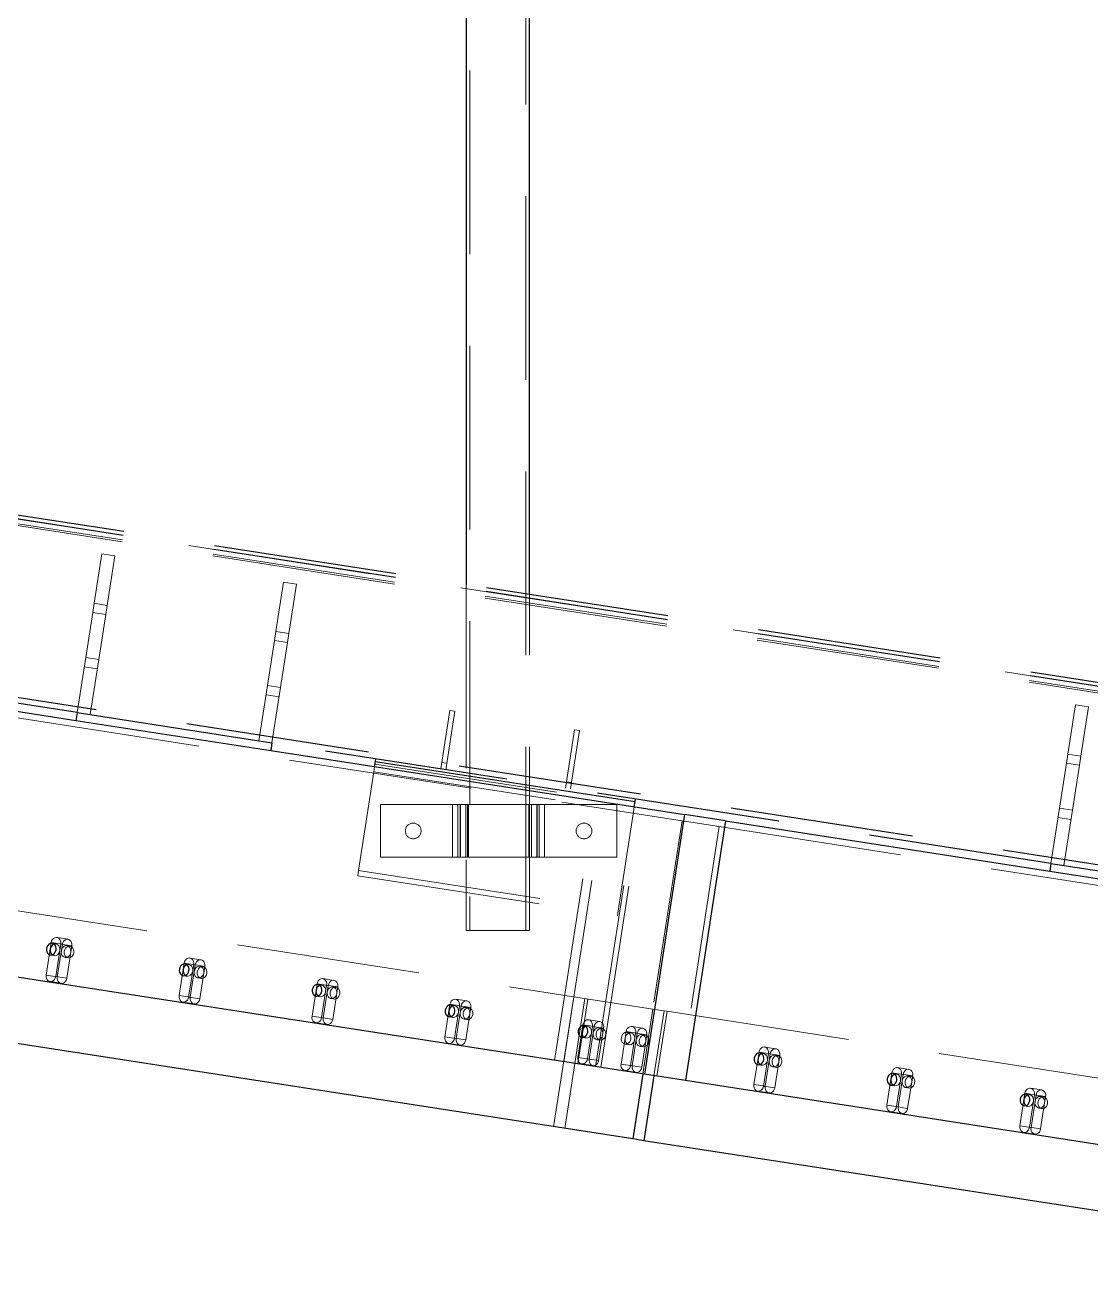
# Model space of a CAD drawing. Header units: millimetres. Extents: x 122 to 2816, y -707 to 556.
# Drawn here: x 648.67 to 656.04, y 299.58 to 308.33 of the extents above; entities that cross this region are included whole.
import ezdxf

# ---------------------------------------------------------------- set-up
doc = ezdxf.new("R2010")
doc.units = ezdxf.units.MM
doc.linetypes.add('HIDDEN', pattern=[1.905, 1.27, -0.635])

msp = doc.modelspace()

# ---------------------------------------------------------------- linework, layer by layer
at = {"color": 7, "linetype": 'HIDDEN', "lineweight": 18}
for p, q in [((651.744993, 327.067877), (651.744993, 302.067877)), ((652.13372, 302.067877), (652.13372, 327.067877)), ((627.210234, 308.228194), (666.290174, 302.1783)), ((666.28329, 302.133832), (627.20335, 308.183726)), ((666.285327, 302.146988), (627.205386, 308.196883)), ((649.145051, 304.331634), (649.197946, 304.673319)), ((649.287785, 304.659411), (649.197946, 304.673319)), ((649.23489, 304.317726), (649.287785, 304.659411)), ((650.402796, 304.136925), (650.455691, 304.47861)), ((650.54553, 304.464702), (650.455691, 304.47861)), ((650.492635, 304.123017), (650.54553, 304.464702)), ((651.719811, 304.460855), (651.719811, 302.067877)), ((652.158902, 302.067877), (652.158902, 304.39288)), ((649.135216, 304.268109), (649.145051, 304.331634)), ((649.23489, 304.317726), (649.145051, 304.331634)), ((649.225055, 304.254201), (649.23489, 304.317726)), ((649.087028, 303.956832), (649.135216, 304.268109)), ((649.225055, 304.254201), (649.135216, 304.268109)), ((649.176867, 303.942925), (649.225055, 304.254201)), ((650.392962, 304.073399), (650.402796, 304.136925)), ((650.492635, 304.123017), (650.402796, 304.136925)), ((650.482801, 304.059491), (650.492635, 304.123017)), ((650.344774, 303.762123), (650.392962, 304.073399)), ((650.482801, 304.059491), (650.392962, 304.073399)), ((650.434612, 303.748215), (650.482801, 304.059491)), ((649.028023, 303.575678), (649.087028, 303.956832)), ((649.176867, 303.942925), (649.087028, 303.956832)), ((649.117861, 303.56177), (649.176867, 303.942925)), ((649.167033, 303.879399), (649.077194, 303.893307)), ((646.733093, 303.829761), (653.213366, 302.826561)), ((650.285768, 303.380969), (650.344774, 303.762123)), ((650.434612, 303.748215), (650.344774, 303.762123)), ((650.424778, 303.68469), (650.334939, 303.698598)), ((650.375607, 303.367061), (650.434612, 303.748215)), ((651.606098, 303.590535), (651.543513, 303.18626)), ((651.642034, 303.584972), (651.579449, 303.180697)), ((651.642034, 303.584972), (651.606098, 303.590535)), ((655.882971, 303.288549), (655.935867, 303.630234)), ((656.025706, 303.616326), (655.935867, 303.630234)), ((655.97281, 303.274641), (656.025706, 303.616326)), ((652.468552, 303.45702), (652.405967, 303.052745)), ((652.504487, 303.451457), (652.441902, 303.047182)), ((652.504487, 303.451457), (652.468552, 303.45702)), ((655.873137, 303.225023), (655.882971, 303.288549)), ((655.97281, 303.274641), (655.882971, 303.288549)), ((655.962976, 303.211115), (655.97281, 303.274641)), ((650.974711, 302.483184), (651.08041, 303.16596)), ((651.08041, 303.16596), (651.085974, 303.201895)), ((651.08041, 303.16596), (652.877189, 302.887804)), ((651.088755, 303.219863), (652.885534, 302.941707)), ((651.586402, 303.225616), (651.550467, 303.231179)), ((655.824949, 302.913747), (655.873137, 303.225023)), ((655.962976, 303.211115), (655.873137, 303.225023)), ((655.914788, 302.899839), (655.962976, 303.211115)), ((652.448856, 303.092101), (652.412921, 303.097664)), ((651.125846, 302.938621), (651.125846, 302.574985)), ((651.125846, 302.938621), (651.625846, 302.938621)), ((651.625846, 302.938621), (651.625846, 302.574985)), ((651.625846, 302.938621), (651.734937, 302.938621)), ((651.66221, 302.938621), (651.66221, 302.574985)), ((651.677444, 302.938621), (651.677444, 302.574985)), ((651.680392, 302.574985), (651.680392, 302.938621)), ((651.716756, 302.938621), (651.716756, 302.574985)), ((651.729041, 302.938621), (651.729041, 302.574985)), ((651.734937, 302.938621), (652.153119, 302.938621)), ((651.734937, 302.574985), (651.734937, 302.938621)), ((652.153119, 302.938621), (652.26221, 302.938621)), ((652.153119, 302.938621), (652.153119, 302.574985)), ((652.159016, 302.938621), (652.159016, 302.574985)), ((652.171301, 302.574985), (652.171301, 302.938621)), ((652.207665, 302.938621), (652.207665, 302.574985)), ((652.210613, 302.938621), (652.210613, 302.574985)), ((652.225846, 302.574985), (652.225846, 302.938621)), ((652.26221, 302.938621), (652.26221, 302.574985)), ((652.26221, 302.938621), (652.76221, 302.938621)), ((652.331941, 301.16917), (652.610097, 302.965949)), ((652.394501, 301.159485), (652.665704, 302.911344)), ((652.615353, 301.125295), (652.893509, 302.922074)), ((652.76221, 302.938621), (652.76221, 302.574985)), ((652.77149, 302.205028), (652.877189, 302.887804)), ((652.877189, 302.887804), (652.882752, 302.923739)), ((655.765943, 302.532593), (655.824949, 302.913747)), ((655.914788, 302.899839), (655.824949, 302.913747)), ((655.855782, 302.518685), (655.914788, 302.899839)), ((652.652149, 301.119599), (652.923351, 302.871458)), ((653.213366, 302.826561), (652.942164, 301.074702)), ((653.471014, 302.786676), (653.213366, 302.826561)), ((655.904954, 302.836314), (655.815115, 302.850222)), ((653.471014, 302.786676), (653.199812, 301.034816)), ((653.471014, 302.786676), (659.951287, 301.783476)), ((646.371689, 302.551825), (653.011703, 301.523897)), ((651.125846, 302.574985), (651.625846, 302.574985)), ((651.625846, 302.574985), (651.734937, 302.574985)), ((651.734937, 302.574985), (652.153119, 302.574985)), ((652.153119, 302.574985), (652.26221, 302.574985)), ((652.26221, 302.574985), (652.76221, 302.574985)), ((650.969148, 302.447248), (650.974711, 302.483184)), ((650.969148, 302.447248), (652.765927, 302.169092)), ((650.974711, 302.483184), (652.77149, 302.205028)), ((652.765927, 302.169092), (652.77149, 302.205028)), ((648.9647, 302.007818), (648.887406, 302.019784)), ((651.719811, 302.067877), (652.158902, 302.067877)), ((648.813262, 301.759886), (648.848031, 301.984483)), ((648.848031, 301.984483), (648.925325, 301.972518)), ((648.880452, 301.974865), (648.854687, 301.978853)), ((648.914264, 301.97423), (648.879494, 301.749633)), ((648.890556, 301.74792), (648.925325, 301.972518)), ((648.914264, 301.97423), (648.991558, 301.962264)), ((648.991558, 301.962264), (648.956788, 301.737667)), ((648.978358, 301.959708), (648.957746, 301.962899)), ((648.84217, 301.897998), (648.867935, 301.89401)), ((648.945229, 301.882044), (648.965841, 301.878853)), ((649.733159, 301.617478), (649.767928, 301.842076)), ((649.767928, 301.842076), (649.845222, 301.83011)), ((649.800349, 301.832457), (649.774584, 301.836446)), ((649.884597, 301.865411), (649.807303, 301.877377)), ((648.813262, 301.759886), (648.890556, 301.74792)), ((648.879494, 301.749633), (648.956788, 301.737667)), ((649.762067, 301.755591), (649.787832, 301.751602)), ((649.834161, 301.831822), (649.799391, 301.607225)), ((649.810453, 301.605513), (649.845222, 301.83011)), ((649.834161, 301.831822), (649.911455, 301.819857)), ((649.911455, 301.819857), (649.876685, 301.595259)), ((649.898255, 301.8173), (649.877643, 301.820491)), ((648.840119, 301.714332), (648.917414, 301.702366)), ((649.865126, 301.739636), (649.885738, 301.736445)), ((650.653055, 301.475071), (650.687825, 301.699668)), ((650.687825, 301.699668), (650.765119, 301.687702)), ((650.720246, 301.69005), (650.694481, 301.694038)), ((650.754058, 301.689415), (650.719288, 301.464817)), ((650.804494, 301.723003), (650.7272, 301.734969)), ((650.73035, 301.463105), (650.765119, 301.687702)), ((650.754058, 301.689415), (650.831352, 301.677449)), ((650.831352, 301.677449), (650.796582, 301.452852)), ((650.818152, 301.674893), (650.79754, 301.678084)), ((649.733159, 301.617478), (649.810453, 301.605513)), ((649.760016, 301.571924), (649.837311, 301.559958)), ((649.799391, 301.607225), (649.876685, 301.595259)), ((650.681964, 301.613183), (650.707729, 301.609195)), ((650.785023, 301.597229), (650.805635, 301.594038)), ((651.724391, 301.580596), (651.647097, 301.592561)), ((652.324962, 300.71029), (652.46404, 301.608679)), ((652.402257, 300.698324), (652.541335, 301.596714)), ((652.471796, 301.147519), (652.541335, 301.596714)), ((652.492407, 301.144328), (652.561946, 301.593523)), ((651.572952, 301.332663), (651.607722, 301.557261)), ((651.607722, 301.557261), (651.685016, 301.545295)), ((651.640143, 301.547642), (651.614378, 301.551631)), ((651.673954, 301.547007), (651.639185, 301.32241)), ((651.650247, 301.320697), (651.685016, 301.545295)), ((651.673954, 301.547007), (651.751249, 301.535041)), ((651.751249, 301.535041), (651.716479, 301.310444)), ((651.738049, 301.532485), (651.717437, 301.535676)), ((653.011703, 301.523897), (652.942164, 301.074702)), ((653.088998, 301.511931), (653.011703, 301.523897)), ((653.088998, 301.511931), (653.019459, 301.062736)), ((653.109609, 301.50874), (653.04007, 301.059545)), ((653.109609, 301.50874), (653.088998, 301.511931)), ((653.109609, 301.50874), (659.749624, 300.480812)), ((650.653055, 301.475071), (650.73035, 301.463105)), ((650.679913, 301.429517), (650.757208, 301.417551)), ((650.719288, 301.464817), (650.796582, 301.452852)), ((651.601861, 301.470776), (651.627626, 301.466787)), ((651.70492, 301.454821), (651.725532, 301.45163)), ((652.492849, 301.190256), (652.527619, 301.414853)), ((652.527619, 301.414853), (652.604913, 301.402887)), ((652.56004, 301.405234), (652.534275, 301.409223)), ((652.593851, 301.4046), (652.559082, 301.180002)), ((652.644288, 301.438188), (652.566994, 301.450154)), ((652.570144, 301.17829), (652.604913, 301.402887)), ((652.593851, 301.4046), (652.671146, 301.392634)), ((652.94293, 301.391956), (652.865636, 301.403922)), ((651.572952, 301.332663), (651.650247, 301.320697)), ((651.639185, 301.32241), (651.716479, 301.310444)), ((652.521758, 301.328368), (652.547523, 301.324379)), ((652.624817, 301.312414), (652.645429, 301.309223)), ((652.671146, 301.392634), (652.636376, 301.168037)), ((652.657946, 301.390078), (652.637334, 301.393269)), ((652.791492, 301.144023), (652.826261, 301.368621)), ((652.826261, 301.368621), (652.903555, 301.356655)), ((652.858682, 301.359002), (652.832917, 301.362991)), ((652.892494, 301.358367), (652.857724, 301.13377)), ((652.868786, 301.132058), (652.903555, 301.356655)), ((652.892494, 301.358367), (652.969788, 301.346402)), ((652.969788, 301.346402), (652.935018, 301.121804)), ((652.956588, 301.343845), (652.935976, 301.347036)), ((651.59981, 301.287109), (651.677104, 301.275143)), ((652.8204, 301.282136), (652.846165, 301.278147)), ((652.923459, 301.266181), (652.944071, 301.26299)), ((653.711389, 301.001616), (653.746158, 301.226213)), ((653.746158, 301.226213), (653.823452, 301.214247)), ((653.862827, 301.249548), (653.785533, 301.261514)), ((652.492849, 301.190256), (652.570144, 301.17829)), ((652.519707, 301.144701), (652.597001, 301.132736)), ((652.559082, 301.180002), (652.636376, 301.168037)), ((652.791492, 301.144023), (652.868786, 301.132058)), ((652.857724, 301.13377), (652.935018, 301.121804)), ((653.740297, 301.139728), (653.766062, 301.13574)), ((653.778579, 301.216595), (653.752814, 301.220583)), ((653.812391, 301.21596), (653.777621, 300.991363)), ((653.788683, 300.98965), (653.823452, 301.214247)), ((653.812391, 301.21596), (653.889685, 301.203994)), ((653.889685, 301.203994), (653.854915, 300.979397)), ((653.876485, 301.201438), (653.855873, 301.204629)), ((652.818349, 301.098469), (652.895644, 301.086503)), ((653.843356, 301.123774), (653.863968, 301.120583)), ((654.631285, 300.859208), (654.666055, 301.083806)), ((654.666055, 301.083806), (654.743349, 301.07184)), ((654.698476, 301.074187), (654.672711, 301.078176)), ((654.732288, 301.073552), (654.697518, 300.848955)), ((654.782724, 301.107141), (654.70543, 301.119106)), ((654.70858, 300.847242), (654.743349, 301.07184)), ((654.732288, 301.073552), (654.809582, 301.061587)), ((654.809582, 301.061587), (654.774812, 300.836989)), ((654.796382, 301.05903), (654.77577, 301.062221)), ((653.711389, 301.001616), (653.788683, 300.98965)), ((653.777621, 300.991363), (653.854915, 300.979397)), ((654.660194, 300.997321), (654.685959, 300.993332)), ((654.763253, 300.981366), (654.783865, 300.978175)), ((655.702621, 300.964733), (655.625327, 300.976699)), ((653.738246, 300.956062), (653.815541, 300.944096)), ((655.551182, 300.716801), (655.585952, 300.941398)), ((655.585952, 300.941398), (655.663246, 300.929432)), ((655.618373, 300.931779), (655.592608, 300.935768)), ((655.652184, 300.931145), (655.617415, 300.706547)), ((655.628477, 300.704835), (655.663246, 300.929432)), ((655.652184, 300.931145), (655.729479, 300.919179)), ((655.729479, 300.919179), (655.694709, 300.694582)), ((655.716279, 300.916623), (655.695667, 300.919814)), ((654.631285, 300.859208), (654.70858, 300.847242)), ((654.658143, 300.813654), (654.735437, 300.801688)), ((654.697518, 300.848955), (654.774812, 300.836989)), ((655.580091, 300.854913), (655.605856, 300.850924)), ((655.68315, 300.838959), (655.703762, 300.835768)), ((655.551182, 300.716801), (655.628477, 300.704835)), ((655.617415, 300.706547), (655.694709, 300.694582)), ((655.57804, 300.671247), (655.655334, 300.659281))]:
    msp.add_line(p, q, dxfattribs=at)
at = {"color": 7, "linetype": 'Continuous', "lineweight": 25}
for p, q in [((652.158902, 304.39288), (652.158902, 310.260445)), ((651.719811, 310.19247), (651.719811, 304.460855)), ((646.776843, 303.868984), (649.019678, 303.521775)), ((649.028023, 303.575678), (649.019678, 303.521775)), ((649.019678, 303.521775), (650.367262, 303.313158)), ((649.028023, 303.575678), (650.375607, 303.367061)), ((650.375607, 303.367061), (650.367262, 303.313158)), ((650.367262, 303.313158), (653.231352, 302.869773)), ((651.085974, 303.201895), (651.091537, 303.237831)), ((651.091537, 303.237831), (651.094318, 303.255799)), ((651.091537, 303.237831), (652.888316, 302.959675)), ((652.888316, 302.959675), (652.891097, 302.977643)), ((652.882752, 302.923739), (652.888316, 302.959675)), ((653.231352, 302.869773), (652.953195, 301.072994)), ((653.514764, 302.825899), (653.231352, 302.869773)), ((653.514764, 302.825899), (653.236608, 301.02912)), ((653.514764, 302.825899), (655.757599, 302.47869)), ((655.765943, 302.532593), (655.757599, 302.47869)), ((655.757599, 302.47869), (657.105183, 302.270072)), ((655.765943, 302.532593), (657.113527, 302.323976)), ((652.953195, 301.072994), (646.498687, 302.072205)), ((652.872625, 300.625507), (646.211999, 301.656627)), ((652.942164, 301.074702), (652.872625, 300.625507)), ((653.019459, 301.062736), (652.94992, 300.613542)), ((653.236608, 301.02912), (652.953195, 301.072994)), ((659.691116, 300.029909), (653.236608, 301.02912)), ((652.94992, 300.613542), (652.872625, 300.625507)), ((659.610546, 299.582422), (652.94992, 300.613542))]:
    msp.add_line(p, q, dxfattribs=at)
at = {"color": 7, "linetype": 'HIDDEN', "lineweight": 25}
for p, q in [((666.103322, 300.971311), (627.023382, 307.021205)), ((666.294248, 302.204613), (646.799197, 305.222606)), ((649.028023, 303.575678), (643.637686, 304.410146)), ((655.765943, 302.532593), (650.375607, 303.367061))]:
    msp.add_line(p, q, dxfattribs=at)
at = {"color": 8, "linetype": 'HIDDEN', "lineweight": 25}
msp.add_line((666.290174, 302.1783), (646.795123, 305.196293), dxfattribs=at)
at = {"color": 7, "linetype": 'HIDDEN', "lineweight": 18, "flags": 128}
for points in [[(648.848031, 301.984483), (648.851136, 301.995665), (648.856672, 302.005526), (648.864191, 302.013267), (648.873083, 302.018261), (648.882629, 302.020102), (648.892055, 302.018643), (648.900597, 302.014001), (648.907564, 302.006552), (648.91239, 301.996901), (648.914685, 301.985827), (648.914264, 301.97423)], [(648.867077, 301.973675), (648.875675, 301.975183), (648.885101, 301.973724), (648.893643, 301.969082), (648.90061, 301.961633), (648.905436, 301.951981), (648.907732, 301.940908), (648.90731, 301.92931), (648.904205, 301.918128), (648.898669, 301.908268), (648.89115, 301.900527), (648.882258, 301.895533), (648.872712, 301.893692), (648.863286, 301.895151), (648.855546, 301.899188)], [(648.918371, 301.927598), (648.921476, 301.93878), (648.927012, 301.948641), (648.934531, 301.956382), (648.943424, 301.961375), (648.95297, 301.963217), (648.962396, 301.961758), (648.970938, 301.957116), (648.977904, 301.949667), (648.982731, 301.940015), (648.985026, 301.928942), (648.984604, 301.917345), (648.981499, 301.906163), (648.975963, 301.896302), (648.968444, 301.888561), (648.959552, 301.883568), (648.950006, 301.881726), (648.94058, 301.883185), (648.932038, 301.887827), (648.925071, 301.895276), (648.920245, 301.904927), (648.91795, 301.916001), (648.918371, 301.927598)], [(648.925325, 301.972518), (648.92843, 301.9837), (648.933966, 301.99356), (648.941485, 302.001301), (648.950378, 302.006295), (648.959924, 302.008136), (648.969349, 302.006677), (648.977892, 302.002035), (648.984858, 301.994587), (648.989684, 301.984935), (648.99198, 301.973862), (648.991558, 301.962264)], [(648.938983, 301.924407), (648.942088, 301.935589), (648.947624, 301.94545), (648.955143, 301.953191), (648.964036, 301.958184), (648.973581, 301.960026), (648.983007, 301.958567), (648.99155, 301.953925), (648.998516, 301.946476), (649.003342, 301.936824), (649.005638, 301.925751), (649.005216, 301.914154), (649.002111, 301.902972), (648.996575, 301.893111), (648.989056, 301.88537), (648.980164, 301.880377), (648.970618, 301.878535), (648.961192, 301.879994), (648.95265, 301.884636), (648.945683, 301.892085), (648.940857, 301.901737), (648.938561, 301.91281), (648.938983, 301.924407)], [(649.767928, 301.842076), (649.771033, 301.853258), (649.776569, 301.863119), (649.784088, 301.870859), (649.79298, 301.875853), (649.802526, 301.877695), (649.811952, 301.876236), (649.820494, 301.871594), (649.827461, 301.864145), (649.832287, 301.854493), (649.834582, 301.84342), (649.834161, 301.831822)], [(649.845222, 301.83011), (649.848327, 301.841292), (649.853863, 301.851153), (649.861382, 301.858894), (649.870275, 301.863887), (649.87982, 301.865729), (649.889246, 301.86427), (649.897789, 301.859628), (649.904755, 301.852179), (649.909581, 301.842527), (649.911877, 301.831454), (649.911455, 301.819857)], [(648.879494, 301.749633), (648.87639, 301.738451), (648.870853, 301.72859), (648.863335, 301.720849), (648.854442, 301.715855), (648.844896, 301.714014), (648.83547, 301.715473), (648.826928, 301.720115), (648.819961, 301.727563), (648.815135, 301.737215), (648.81284, 301.748289), (648.813262, 301.759886)], [(648.956788, 301.737667), (648.953684, 301.726485), (648.948148, 301.716624), (648.940629, 301.708883), (648.931736, 301.70389), (648.92219, 301.702048), (648.912764, 301.703507), (648.904222, 301.708149), (648.897256, 301.715598), (648.892429, 301.72525), (648.890134, 301.736323), (648.890556, 301.74792)], [(649.786974, 301.831267), (649.795572, 301.832775), (649.804998, 301.831316), (649.81354, 301.826674), (649.820507, 301.819225), (649.825333, 301.809574), (649.827629, 301.7985), (649.827207, 301.786903), (649.824102, 301.775721), (649.818566, 301.76586), (649.811047, 301.758119), (649.802155, 301.753126), (649.792609, 301.751284), (649.783183, 301.752743), (649.775442, 301.756781)], [(649.838268, 301.78519), (649.841373, 301.796373), (649.846909, 301.806233), (649.854428, 301.813974), (649.863321, 301.818968), (649.872867, 301.820809), (649.882292, 301.81935), (649.890835, 301.814708), (649.897801, 301.80726), (649.902627, 301.797608), (649.904923, 301.786535), (649.904501, 301.774937), (649.901396, 301.763755), (649.89586, 301.753894), (649.888341, 301.746153), (649.879449, 301.74116), (649.869903, 301.739318), (649.860477, 301.740777), (649.851935, 301.745419), (649.844968, 301.752868), (649.840142, 301.76252), (649.837847, 301.773593), (649.838268, 301.78519)], [(649.85888, 301.782), (649.861985, 301.793182), (649.867521, 301.803043), (649.87504, 301.810783), (649.883932, 301.815777), (649.893478, 301.817619), (649.902904, 301.816159), (649.911446, 301.811517), (649.918413, 301.804069), (649.923239, 301.794417), (649.925535, 301.783344), (649.925113, 301.771746), (649.922008, 301.760564), (649.916472, 301.750703), (649.908953, 301.742963), (649.900061, 301.737969), (649.890515, 301.736127), (649.881089, 301.737587), (649.872547, 301.742228), (649.86558, 301.749677), (649.860754, 301.759329), (649.858458, 301.770402), (649.85888, 301.782)], [(650.687825, 301.699668), (650.69093, 301.71085), (650.696466, 301.720711), (650.703985, 301.728452), (650.712877, 301.733445), (650.722423, 301.735287), (650.731849, 301.733828), (650.740391, 301.729186), (650.747358, 301.721737), (650.752184, 301.712085), (650.754479, 301.701012), (650.754058, 301.689415)], [(650.706871, 301.68886), (650.715469, 301.690368), (650.724895, 301.688908), (650.733437, 301.684267), (650.740404, 301.676818), (650.74523, 301.667166), (650.747525, 301.656093), (650.747104, 301.644495), (650.743999, 301.633313), (650.738463, 301.623452), (650.730944, 301.615712), (650.722051, 301.610718), (650.712506, 301.608876), (650.70308, 301.610336), (650.695339, 301.614373)], [(650.758165, 301.642783), (650.76127, 301.653965), (650.766806, 301.663826), (650.774325, 301.671567), (650.783218, 301.67656), (650.792763, 301.678402), (650.802189, 301.676943), (650.810732, 301.672301), (650.817698, 301.664852), (650.822524, 301.6552), (650.82482, 301.644127), (650.824398, 301.63253), (650.821293, 301.621347), (650.815757, 301.611487), (650.808238, 301.603746), (650.799346, 301.598752), (650.7898, 301.596911), (650.780374, 301.59837), (650.771832, 301.603012), (650.764865, 301.61046), (650.760039, 301.620112), (650.757744, 301.631186), (650.758165, 301.642783)], [(650.765119, 301.687702), (650.768224, 301.698884), (650.77376, 301.708745), (650.781279, 301.716486), (650.790171, 301.72148), (650.799717, 301.723321), (650.809143, 301.721862), (650.817685, 301.71722), (650.824652, 301.709772), (650.829478, 301.70012), (650.831774, 301.689046), (650.831352, 301.677449)], [(650.778777, 301.639592), (650.781882, 301.650774), (650.787418, 301.660635), (650.794937, 301.668376), (650.803829, 301.673369), (650.813375, 301.675211), (650.822801, 301.673752), (650.831343, 301.66911), (650.83831, 301.661661), (650.843136, 301.652009), (650.845431, 301.640936), (650.84501, 301.629339), (650.841905, 301.618157), (650.836369, 301.608296), (650.82885, 301.600555), (650.819957, 301.595562), (650.810412, 301.59372), (650.800986, 301.595179), (650.792443, 301.599821), (650.785477, 301.60727), (650.780651, 301.616921), (650.778355, 301.627995), (650.778777, 301.639592)], [(649.799391, 301.607225), (649.796286, 301.596043), (649.79075, 301.586182), (649.783232, 301.578441), (649.774339, 301.573448), (649.764793, 301.571606), (649.755367, 301.573065), (649.746825, 301.577707), (649.739858, 301.585156), (649.735032, 301.594808), (649.732737, 301.605881), (649.733159, 301.617478)], [(649.876685, 301.595259), (649.873581, 301.584077), (649.868045, 301.574216), (649.860526, 301.566476), (649.851633, 301.561482), (649.842087, 301.55964), (649.832661, 301.5611), (649.824119, 301.565741), (649.817153, 301.57319), (649.812326, 301.582842), (649.810031, 301.593915), (649.810453, 301.605513)], [(651.607722, 301.557261), (651.610827, 301.568443), (651.616363, 301.578304), (651.623882, 301.586044), (651.632774, 301.591038), (651.64232, 301.59288), (651.651746, 301.59142), (651.660288, 301.586778), (651.667255, 301.57933), (651.672081, 301.569678), (651.674376, 301.558605), (651.673954, 301.547007)], [(651.685016, 301.545295), (651.688121, 301.556477), (651.693657, 301.566338), (651.701176, 301.574078), (651.710068, 301.579072), (651.719614, 301.580914), (651.72904, 301.579455), (651.737582, 301.574813), (651.744549, 301.567364), (651.749375, 301.557712), (651.751671, 301.546639), (651.751249, 301.535041)], [(651.626767, 301.546452), (651.635366, 301.54796), (651.644792, 301.546501), (651.653334, 301.541859), (651.660301, 301.53441), (651.665127, 301.524758), (651.667422, 301.513685), (651.667001, 301.502088), (651.663896, 301.490906), (651.65836, 301.481045), (651.650841, 301.473304), (651.641948, 301.468311), (651.632402, 301.466469), (651.622977, 301.467928), (651.615236, 301.471965)], [(651.678062, 301.500375), (651.681167, 301.511557), (651.686703, 301.521418), (651.694222, 301.529159), (651.703114, 301.534153), (651.71266, 301.535994), (651.722086, 301.534535), (651.730628, 301.529893), (651.737595, 301.522445), (651.742421, 301.512793), (651.744717, 301.501719), (651.744295, 301.490122), (651.74119, 301.47894), (651.735654, 301.469079), (651.728135, 301.461338), (651.719243, 301.456345), (651.709697, 301.454503), (651.700271, 301.455962), (651.691729, 301.460604), (651.684762, 301.468053), (651.679936, 301.477705), (651.67764, 301.488778), (651.678062, 301.500375)], [(651.698674, 301.497184), (651.701779, 301.508367), (651.707315, 301.518227), (651.714834, 301.525968), (651.723726, 301.530962), (651.733272, 301.532803), (651.742698, 301.531344), (651.75124, 301.526702), (651.758207, 301.519254), (651.763033, 301.509602), (651.765328, 301.498529), (651.764907, 301.486931), (651.761802, 301.475749), (651.756266, 301.465888), (651.748747, 301.458147), (651.739854, 301.453154), (651.730308, 301.451312), (651.720883, 301.452771), (651.71234, 301.457413), (651.705374, 301.464862), (651.700548, 301.474514), (651.698252, 301.485587), (651.698674, 301.497184)], [(650.719288, 301.464817), (650.716183, 301.453635), (650.710647, 301.443775), (650.703128, 301.436034), (650.694236, 301.43104), (650.68469, 301.429199), (650.675264, 301.430658), (650.666722, 301.4353), (650.659755, 301.442748), (650.654929, 301.4524), (650.652634, 301.463473), (650.653055, 301.475071)], [(650.796582, 301.452852), (650.793478, 301.44167), (650.787942, 301.431809), (650.780423, 301.424068), (650.77153, 301.419074), (650.761984, 301.417233), (650.752558, 301.418692), (650.744016, 301.423334), (650.73705, 301.430783), (650.732223, 301.440434), (650.729928, 301.451508), (650.73035, 301.463105)], [(652.527619, 301.414853), (652.530724, 301.426035), (652.53626, 301.435896), (652.543778, 301.443637), (652.552671, 301.44863), (652.562217, 301.450472), (652.571643, 301.449013), (652.580185, 301.444371), (652.587152, 301.436922), (652.591978, 301.42727), (652.594273, 301.416197), (652.593851, 301.4046)], [(652.546664, 301.404044), (652.555263, 301.405553), (652.564689, 301.404093), (652.573231, 301.399451), (652.580198, 301.392003), (652.585024, 301.382351), (652.587319, 301.371278), (652.586898, 301.35968), (652.583793, 301.348498), (652.578257, 301.338637), (652.570738, 301.330897), (652.561845, 301.325903), (652.552299, 301.324061), (652.542873, 301.32552), (652.535133, 301.329558)], [(652.604913, 301.402887), (652.608018, 301.414069), (652.613554, 301.42393), (652.621073, 301.431671), (652.629965, 301.436664), (652.639511, 301.438506), (652.648937, 301.437047), (652.657479, 301.432405), (652.664446, 301.424956), (652.669272, 301.415305), (652.671567, 301.404231), (652.671146, 301.392634)], [(652.826261, 301.368621), (652.829366, 301.379803), (652.834902, 301.389664), (652.842421, 301.397404), (652.851313, 301.402398), (652.860859, 301.40424), (652.870285, 301.402781), (652.878827, 301.398139), (652.885794, 301.39069), (652.89062, 301.381038), (652.892915, 301.369965), (652.892494, 301.358367)], [(651.639185, 301.32241), (651.63608, 301.311228), (651.630544, 301.301367), (651.623025, 301.293626), (651.614133, 301.288633), (651.604587, 301.286791), (651.595161, 301.28825), (651.586619, 301.292892), (651.579652, 301.300341), (651.574826, 301.309993), (651.572531, 301.321066), (651.572952, 301.332663)], [(651.716479, 301.310444), (651.713375, 301.299262), (651.707839, 301.289401), (651.70032, 301.28166), (651.691427, 301.276667), (651.681881, 301.274825), (651.672455, 301.276284), (651.663913, 301.280926), (651.656947, 301.288375), (651.65212, 301.298027), (651.649825, 301.3091), (651.650247, 301.320697)], [(652.597959, 301.357968), (652.601064, 301.36915), (652.6066, 301.379011), (652.614119, 301.386751), (652.623011, 301.391745), (652.632557, 301.393587), (652.641983, 301.392128), (652.650525, 301.387486), (652.657492, 301.380037), (652.662318, 301.370385), (652.664614, 301.359312), (652.664192, 301.347714), (652.661087, 301.336532), (652.655551, 301.326672), (652.648032, 301.318931), (652.63914, 301.313937), (652.629594, 301.312095), (652.620168, 301.313555), (652.611626, 301.318197), (652.604659, 301.325645), (652.599833, 301.335297), (652.597537, 301.34637), (652.597959, 301.357968)], [(652.618571, 301.354777), (652.621676, 301.365959), (652.627212, 301.37582), (652.634731, 301.383561), (652.643623, 301.388554), (652.653169, 301.390396), (652.662595, 301.388937), (652.671137, 301.384295), (652.678104, 301.376846), (652.68293, 301.367194), (652.685225, 301.356121), (652.684804, 301.344524), (652.681699, 301.333341), (652.676163, 301.323481), (652.668644, 301.31574), (652.659751, 301.310746), (652.650205, 301.308905), (652.64078, 301.310364), (652.632237, 301.315006), (652.625271, 301.322454), (652.620444, 301.332106), (652.618149, 301.343179), (652.618571, 301.354777)], [(652.859775, 301.317437), (652.860197, 301.329034), (652.857902, 301.340107), (652.853075, 301.349759), (652.846109, 301.357208), (652.837566, 301.36185), (652.828141, 301.363309), (652.818595, 301.361467), (652.809702, 301.356474), (652.802183, 301.348733), (652.796647, 301.338872), (652.793542, 301.32769), (652.793121, 301.316092), (652.795416, 301.305019), (652.800242, 301.295367), (652.807209, 301.287919), (652.815751, 301.283277), (652.825177, 301.281818), (652.834723, 301.283659), (652.843615, 301.288653), (652.851134, 301.296394), (652.85667, 301.306254), (652.859775, 301.317437)], [(652.819307, 301.323701), (652.822412, 301.334883), (652.827948, 301.344744), (652.835467, 301.352485), (652.844359, 301.357478), (652.853905, 301.35932), (652.863331, 301.357861), (652.871873, 301.353219), (652.87884, 301.34577), (652.883666, 301.336119), (652.885962, 301.325045), (652.88554, 301.313448), (652.882435, 301.302266), (652.876899, 301.292405), (652.86938, 301.284664), (652.860488, 301.279671), (652.850942, 301.277829), (652.841516, 301.279288), (652.832974, 301.28393), (652.826007, 301.291379), (652.821181, 301.301031), (652.818885, 301.312104), (652.819307, 301.323701)], [(652.896601, 301.311736), (652.899706, 301.322918), (652.905242, 301.332778), (652.912761, 301.340519), (652.921654, 301.345513), (652.9312, 301.347354), (652.940626, 301.345895), (652.949168, 301.341253), (652.956134, 301.333805), (652.960961, 301.324153), (652.963256, 301.31308), (652.962834, 301.301482), (652.959729, 301.2903), (652.954193, 301.280439), (652.946674, 301.272699), (652.937782, 301.267705), (652.928236, 301.265863), (652.91881, 301.267322), (652.910268, 301.271964), (652.903301, 301.279413), (652.898475, 301.289065), (652.89618, 301.300138), (652.896601, 301.311736)], [(652.903555, 301.356655), (652.90666, 301.367837), (652.912196, 301.377698), (652.919715, 301.385439), (652.928608, 301.390432), (652.938154, 301.392274), (652.947579, 301.390815), (652.956122, 301.386173), (652.963088, 301.378724), (652.967914, 301.369072), (652.97021, 301.357999), (652.969788, 301.346402)], [(652.917213, 301.308545), (652.920318, 301.319727), (652.925854, 301.329588), (652.933373, 301.337328), (652.942265, 301.342322), (652.951811, 301.344164), (652.961237, 301.342704), (652.969779, 301.338062), (652.976746, 301.330614), (652.981572, 301.320962), (652.983868, 301.309889), (652.983446, 301.298291), (652.980341, 301.287109), (652.974805, 301.277248), (652.967286, 301.269508), (652.958394, 301.264514), (652.948848, 301.262672), (652.939422, 301.264132), (652.93088, 301.268773), (652.923913, 301.276222), (652.919087, 301.285874), (652.916791, 301.296947), (652.917213, 301.308545)], [(653.746158, 301.226213), (653.749263, 301.237395), (653.754799, 301.247256), (653.762318, 301.254997), (653.77121, 301.25999), (653.780756, 301.261832), (653.790182, 301.260373), (653.798724, 301.255731), (653.805691, 301.248282), (653.810517, 301.23863), (653.812812, 301.227557), (653.812391, 301.21596)], [(653.823452, 301.214247), (653.826557, 301.22543), (653.832093, 301.23529), (653.839612, 301.243031), (653.848505, 301.248025), (653.85805, 301.249866), (653.867476, 301.248407), (653.876019, 301.243765), (653.882985, 301.236317), (653.887811, 301.226665), (653.890107, 301.215591), (653.889685, 301.203994)], [(652.559082, 301.180002), (652.555977, 301.16882), (652.550441, 301.158959), (652.542922, 301.151219), (652.53403, 301.146225), (652.524484, 301.144383), (652.515058, 301.145843), (652.506516, 301.150485), (652.499549, 301.157933), (652.494723, 301.167585), (652.492428, 301.178658), (652.492849, 301.190256)], [(652.636376, 301.168037), (652.633271, 301.156854), (652.627735, 301.146994), (652.620217, 301.139253), (652.611324, 301.134259), (652.601778, 301.132418), (652.592352, 301.133877), (652.58381, 301.138519), (652.576843, 301.145967), (652.572017, 301.155619), (652.569722, 301.166692), (652.570144, 301.17829)], [(652.857724, 301.13377), (652.85462, 301.122588), (652.849083, 301.112727), (652.841565, 301.104986), (652.832672, 301.099993), (652.823126, 301.098151), (652.8137, 301.09961), (652.805158, 301.104252), (652.798191, 301.111701), (652.793365, 301.121353), (652.79107, 301.132426), (652.791492, 301.144023)], [(653.765204, 301.215405), (653.773802, 301.216913), (653.783228, 301.215453), (653.79177, 301.210812), (653.798737, 301.203363), (653.803563, 301.193711), (653.805859, 301.182638), (653.805437, 301.17104), (653.802332, 301.159858), (653.796796, 301.149997), (653.789277, 301.142257), (653.780384, 301.137263), (653.770839, 301.135421), (653.761413, 301.136881), (653.753672, 301.140918)], [(653.816498, 301.169328), (653.819603, 301.18051), (653.825139, 301.190371), (653.832658, 301.198112), (653.841551, 301.203105), (653.851097, 301.204947), (653.860522, 301.203488), (653.869065, 301.198846), (653.876031, 301.191397), (653.880857, 301.181745), (653.883153, 301.170672), (653.882731, 301.159075), (653.879626, 301.147893), (653.87409, 301.138032), (653.866571, 301.130291), (653.857679, 301.125297), (653.848133, 301.123456), (653.838707, 301.124915), (653.830165, 301.129557), (653.823198, 301.137005), (653.818372, 301.146657), (653.816077, 301.157731), (653.816498, 301.169328)], [(653.83711, 301.166137), (653.840215, 301.177319), (653.845751, 301.18718), (653.85327, 301.194921), (653.862162, 301.199914), (653.871708, 301.201756), (653.881134, 301.200297), (653.889676, 301.195655), (653.896643, 301.188206), (653.901469, 301.178554), (653.903765, 301.167481), (653.903343, 301.155884), (653.900238, 301.144702), (653.894702, 301.134841), (653.887183, 301.1271), (653.878291, 301.122107), (653.868745, 301.120265), (653.859319, 301.121724), (653.850777, 301.126366), (653.84381, 301.133815), (653.838984, 301.143466), (653.836688, 301.15454), (653.83711, 301.166137)], [(652.935018, 301.121804), (652.931914, 301.110622), (652.926378, 301.100761), (652.918859, 301.093021), (652.909966, 301.088027), (652.90042, 301.086185), (652.890994, 301.087645), (652.882452, 301.092286), (652.875486, 301.099735), (652.870659, 301.109387), (652.868364, 301.12046), (652.868786, 301.132058)], [(654.666055, 301.083806), (654.66916, 301.094988), (654.674696, 301.104849), (654.682215, 301.112589), (654.691107, 301.117583), (654.700653, 301.119425), (654.710079, 301.117965), (654.718621, 301.113323), (654.725588, 301.105875), (654.730414, 301.096223), (654.732709, 301.08515), (654.732288, 301.073552)], [(654.685101, 301.072997), (654.693699, 301.074505), (654.703125, 301.073046), (654.711667, 301.068404), (654.718634, 301.060955), (654.72346, 301.051303), (654.725755, 301.04023), (654.725334, 301.028633), (654.722229, 301.017451), (654.716693, 301.00759), (654.709174, 300.999849), (654.700281, 300.994856), (654.690735, 300.993014), (654.68131, 300.994473), (654.673569, 300.99851)], [(654.736395, 301.02692), (654.7395, 301.038102), (654.745036, 301.047963), (654.752555, 301.055704), (654.761448, 301.060698), (654.770993, 301.062539), (654.780419, 301.06108), (654.788962, 301.056438), (654.795928, 301.04899), (654.800754, 301.039338), (654.80305, 301.028264), (654.802628, 301.016667), (654.799523, 301.005485), (654.793987, 300.995624), (654.786468, 300.987883), (654.777576, 300.98289), (654.76803, 300.981048), (654.758604, 300.982507), (654.750062, 300.987149), (654.743095, 300.994598), (654.738269, 301.00425), (654.735974, 301.015323), (654.736395, 301.02692)], [(654.743349, 301.07184), (654.746454, 301.083022), (654.75199, 301.092883), (654.759509, 301.100624), (654.768401, 301.105617), (654.777947, 301.107459), (654.787373, 301.106), (654.795915, 301.101358), (654.802882, 301.093909), (654.807708, 301.084257), (654.810004, 301.073184), (654.809582, 301.061587)], [(654.757007, 301.02373), (654.760112, 301.034912), (654.765648, 301.044772), (654.773167, 301.052513), (654.782059, 301.057507), (654.791605, 301.059348), (654.801031, 301.057889), (654.809573, 301.053247), (654.81654, 301.045799), (654.821366, 301.036147), (654.823661, 301.025074), (654.82324, 301.013476), (654.820135, 301.002294), (654.814599, 300.992433), (654.80708, 300.984692), (654.798187, 300.979699), (654.788642, 300.977857), (654.779216, 300.979316), (654.770673, 300.983958), (654.763707, 300.991407), (654.758881, 301.001059), (654.756585, 301.012132), (654.757007, 301.02373)], [(653.777621, 300.991363), (653.774516, 300.98018), (653.76898, 300.97032), (653.761462, 300.962579), (653.752569, 300.957585), (653.743023, 300.955744), (653.733597, 300.957203), (653.725055, 300.961845), (653.718088, 300.969293), (653.713262, 300.978945), (653.710967, 300.990018), (653.711389, 301.001616)], [(653.854915, 300.979397), (653.851811, 300.968215), (653.846275, 300.958354), (653.838756, 300.950613), (653.829863, 300.94562), (653.820317, 300.943778), (653.810891, 300.945237), (653.802349, 300.949879), (653.795383, 300.957328), (653.790556, 300.966979), (653.788261, 300.978053), (653.788683, 300.98965)], [(655.585952, 300.941398), (655.589057, 300.95258), (655.594593, 300.962441), (655.602112, 300.970182), (655.611004, 300.975175), (655.62055, 300.977017), (655.629976, 300.975558), (655.638518, 300.970916), (655.645485, 300.963467), (655.650311, 300.953815), (655.652606, 300.942742), (655.652184, 300.931145)], [(655.663246, 300.929432), (655.666351, 300.940614), (655.671887, 300.950475), (655.679406, 300.958216), (655.688298, 300.963209), (655.697844, 300.965051), (655.70727, 300.963592), (655.715812, 300.95895), (655.722779, 300.951501), (655.727605, 300.94185), (655.729901, 300.930776), (655.729479, 300.919179)], [(655.604997, 300.93059), (655.613596, 300.932098), (655.623022, 300.930638), (655.631564, 300.925996), (655.638531, 300.918548), (655.643357, 300.908896), (655.645652, 300.897823), (655.645231, 300.886225), (655.642126, 300.875043), (655.63659, 300.865182), (655.629071, 300.857442), (655.620178, 300.852448), (655.610632, 300.850606), (655.601207, 300.852065), (655.593466, 300.856103)], [(655.656292, 300.884513), (655.659397, 300.895695), (655.664933, 300.905556), (655.672452, 300.913296), (655.681344, 300.91829), (655.69089, 300.920132), (655.700316, 300.918673), (655.708858, 300.914031), (655.715825, 300.906582), (655.720651, 300.89693), (655.722947, 300.885857), (655.722525, 300.874259), (655.71942, 300.863077), (655.713884, 300.853217), (655.706365, 300.845476), (655.697473, 300.840482), (655.687927, 300.838641), (655.678501, 300.8401), (655.669959, 300.844742), (655.662992, 300.85219), (655.658166, 300.861842), (655.65587, 300.872915), (655.656292, 300.884513)], [(655.676904, 300.881322), (655.680009, 300.892504), (655.685545, 300.902365), (655.693064, 300.910106), (655.701956, 300.915099), (655.711502, 300.916941), (655.720928, 300.915482), (655.72947, 300.91084), (655.736437, 300.903391), (655.741263, 300.893739), (655.743558, 300.882666), (655.743137, 300.871069), (655.740032, 300.859887), (655.734496, 300.850026), (655.726977, 300.842285), (655.718084, 300.837291), (655.708538, 300.83545), (655.699113, 300.836909), (655.69057, 300.841551), (655.683604, 300.848999), (655.678778, 300.858651), (655.676482, 300.869725), (655.676904, 300.881322)], [(654.697518, 300.848955), (654.694413, 300.837773), (654.688877, 300.827912), (654.681358, 300.820171), (654.672466, 300.815178), (654.66292, 300.813336), (654.653494, 300.814795), (654.644952, 300.819437), (654.637985, 300.826886), (654.633159, 300.836538), (654.630864, 300.847611), (654.631285, 300.859208)], [(654.774812, 300.836989), (654.771708, 300.825807), (654.766172, 300.815946), (654.758653, 300.808205), (654.74976, 300.803212), (654.740214, 300.80137), (654.730788, 300.802829), (654.722246, 300.807471), (654.71528, 300.81492), (654.710453, 300.824572), (654.708158, 300.835645), (654.70858, 300.847242)], [(655.617415, 300.706547), (655.61431, 300.695365), (655.608774, 300.685504), (655.601255, 300.677764), (655.592363, 300.67277), (655.582817, 300.670928), (655.573391, 300.672388), (655.564849, 300.67703), (655.557882, 300.684478), (655.553056, 300.69413), (655.550761, 300.705203), (655.551182, 300.716801)], [(655.694709, 300.694582), (655.691605, 300.683399), (655.686069, 300.673539), (655.67855, 300.665798), (655.669657, 300.660804), (655.660111, 300.658963), (655.650685, 300.660422), (655.642143, 300.665064), (655.635177, 300.672512), (655.63035, 300.682164), (655.628055, 300.693238), (655.628477, 300.704835)]]:
    msp.add_lwpolyline(points, dxfattribs=at)
at = {"color": 7, "linetype": 'Continuous', "lineweight": 25, "flags": 128}
for points in [[(648.881545, 301.933299), (648.881967, 301.944897), (648.879672, 301.95597), (648.874845, 301.965622), (648.867879, 301.97307), (648.859337, 301.977712), (648.849911, 301.979171), (648.840365, 301.97733), (648.831472, 301.972336), (648.823953, 301.964595), (648.818417, 301.954735), (648.815312, 301.943552), (648.814891, 301.931955), (648.817186, 301.920882), (648.822012, 301.91123), (648.828979, 301.903781), (648.837521, 301.899139), (648.846947, 301.89768), (648.856493, 301.899522), (648.865385, 301.904515), (648.872904, 301.912256), (648.87844, 301.922117), (648.881545, 301.933299)], [(649.801442, 301.790892), (649.801864, 301.802489), (649.799568, 301.813562), (649.794742, 301.823214), (649.787776, 301.830663), (649.779233, 301.835305), (649.769808, 301.836764), (649.760262, 301.834922), (649.751369, 301.829929), (649.74385, 301.822188), (649.738314, 301.812327), (649.735209, 301.801145), (649.734788, 301.789547), (649.737083, 301.778474), (649.741909, 301.768822), (649.748876, 301.761374), (649.757418, 301.756732), (649.766844, 301.755273), (649.77639, 301.757114), (649.785282, 301.762108), (649.792801, 301.769849), (649.798337, 301.779709), (649.801442, 301.790892)], [(650.721339, 301.648484), (650.721761, 301.660081), (650.719465, 301.671155), (650.714639, 301.680806), (650.707673, 301.688255), (650.69913, 301.692897), (650.689704, 301.694356), (650.680159, 301.692514), (650.671266, 301.687521), (650.663747, 301.67978), (650.658211, 301.669919), (650.655106, 301.658737), (650.654685, 301.64714), (650.65698, 301.636067), (650.661806, 301.626415), (650.668773, 301.618966), (650.677315, 301.614324), (650.686741, 301.612865), (650.696287, 301.614707), (650.705179, 301.6197), (650.712698, 301.627441), (650.718234, 301.637302), (650.721339, 301.648484)], [(651.641236, 301.506076), (651.641658, 301.517674), (651.639362, 301.528747), (651.634536, 301.538399), (651.627569, 301.545848), (651.619027, 301.550489), (651.609601, 301.551949), (651.600055, 301.550107), (651.591163, 301.545113), (651.583644, 301.537373), (651.578108, 301.527512), (651.575003, 301.51633), (651.574581, 301.504732), (651.576877, 301.493659), (651.581703, 301.484007), (651.58867, 301.476559), (651.597212, 301.471917), (651.606638, 301.470457), (651.616184, 301.472299), (651.625076, 301.477293), (651.632595, 301.485033), (651.638131, 301.494894), (651.641236, 301.506076)], [(652.561133, 301.363669), (652.561555, 301.375266), (652.559259, 301.386339), (652.554433, 301.395991), (652.547466, 301.40344), (652.538924, 301.408082), (652.529498, 301.409541), (652.519952, 301.407699), (652.51106, 301.402706), (652.503541, 301.394965), (652.498005, 301.385104), (652.4949, 301.373922), (652.494478, 301.362325), (652.496774, 301.351252), (652.5016, 301.3416), (652.508567, 301.334151), (652.517109, 301.329509), (652.526535, 301.32805), (652.536081, 301.329892), (652.544973, 301.334885), (652.552492, 301.342626), (652.558028, 301.352487), (652.561133, 301.363669)], [(653.779672, 301.175029), (653.780094, 301.186626), (653.777798, 301.1977), (653.772972, 301.207351), (653.766006, 301.2148), (653.757463, 301.219442), (653.748038, 301.220901), (653.738492, 301.21906), (653.729599, 301.214066), (653.72208, 301.206325), (653.716544, 301.196464), (653.713439, 301.185282), (653.713018, 301.173685), (653.715313, 301.162612), (653.720139, 301.15296), (653.727106, 301.145511), (653.735648, 301.140869), (653.745074, 301.13941), (653.75462, 301.141252), (653.763512, 301.146245), (653.771031, 301.153986), (653.776567, 301.163847), (653.779672, 301.175029)], [(654.699569, 301.032621), (654.699991, 301.044219), (654.697695, 301.055292), (654.692869, 301.064944), (654.685903, 301.072393), (654.67736, 301.077035), (654.667934, 301.078494), (654.658389, 301.076652), (654.649496, 301.071658), (654.641977, 301.063918), (654.636441, 301.054057), (654.633336, 301.042875), (654.632915, 301.031277), (654.63521, 301.020204), (654.640036, 301.010552), (654.647003, 301.003104), (654.655545, 300.998462), (654.664971, 300.997002), (654.674517, 300.998844), (654.683409, 301.003838), (654.690928, 301.011578), (654.696464, 301.021439), (654.699569, 301.032621)], [(655.619466, 300.890214), (655.619888, 300.901811), (655.617592, 300.912884), (655.612766, 300.922536), (655.605799, 300.929985), (655.597257, 300.934627), (655.587831, 300.936086), (655.578285, 300.934244), (655.569393, 300.929251), (655.561874, 300.92151), (655.556338, 300.911649), (655.553233, 300.900467), (655.552811, 300.88887), (655.555107, 300.877797), (655.559933, 300.868145), (655.5669, 300.860696), (655.575442, 300.856054), (655.584868, 300.854595), (655.594414, 300.856437), (655.603306, 300.86143), (655.610825, 300.869171), (655.616361, 300.879032), (655.619466, 300.890214)]]:
    msp.add_lwpolyline(points, dxfattribs=at)
at = {"color": 7, "linetype": 'HIDDEN', "lineweight": 18}
for centre in [(651.353119, 302.756803), (652.534937, 302.756803)]:
    msp.add_circle(centre, 0.054545, dxfattribs=at)
at = {"color": 7, "linetype": 'Continuous', "lineweight": 25}
for centre, radius, start, end in [((648.881532, 301.931281), 0.041294, 168.428425, 231.0011731), ((648.881577, 301.935659), 0.040687, 110.8779949, 174.4924069), ((649.801429, 301.788873), 0.041294, 168.428425, 231.0011731), ((649.801474, 301.793251), 0.040687, 110.8779949, 174.4924069), ((650.721371, 301.650844), 0.040687, 110.8779949, 174.4924069), ((650.721326, 301.646465), 0.041294, 168.428425, 231.0011731), ((651.641223, 301.504058), 0.041294, 168.428425, 231.0011731), ((651.641268, 301.508436), 0.040687, 110.8779949, 174.4924069), ((652.561165, 301.366028), 0.040687, 110.8779949, 174.4924069), ((652.56112, 301.36165), 0.041294, 168.428425, 231.0011731), ((653.779659, 301.17301), 0.041294, 168.428425, 231.0011731), ((653.779704, 301.177389), 0.040687, 110.8779949, 174.4924069), ((654.699601, 301.034981), 0.040687, 110.8779949, 174.4924069), ((654.699556, 301.030603), 0.041294, 168.428425, 231.0011731), ((655.619453, 300.888195), 0.041294, 168.428425, 231.0011731), ((655.619498, 300.892574), 0.040687, 110.8779949, 174.4924069)]:
    msp.add_arc(centre, radius, start, end, dxfattribs=at)

doc.saveas('drawing.dxf')
